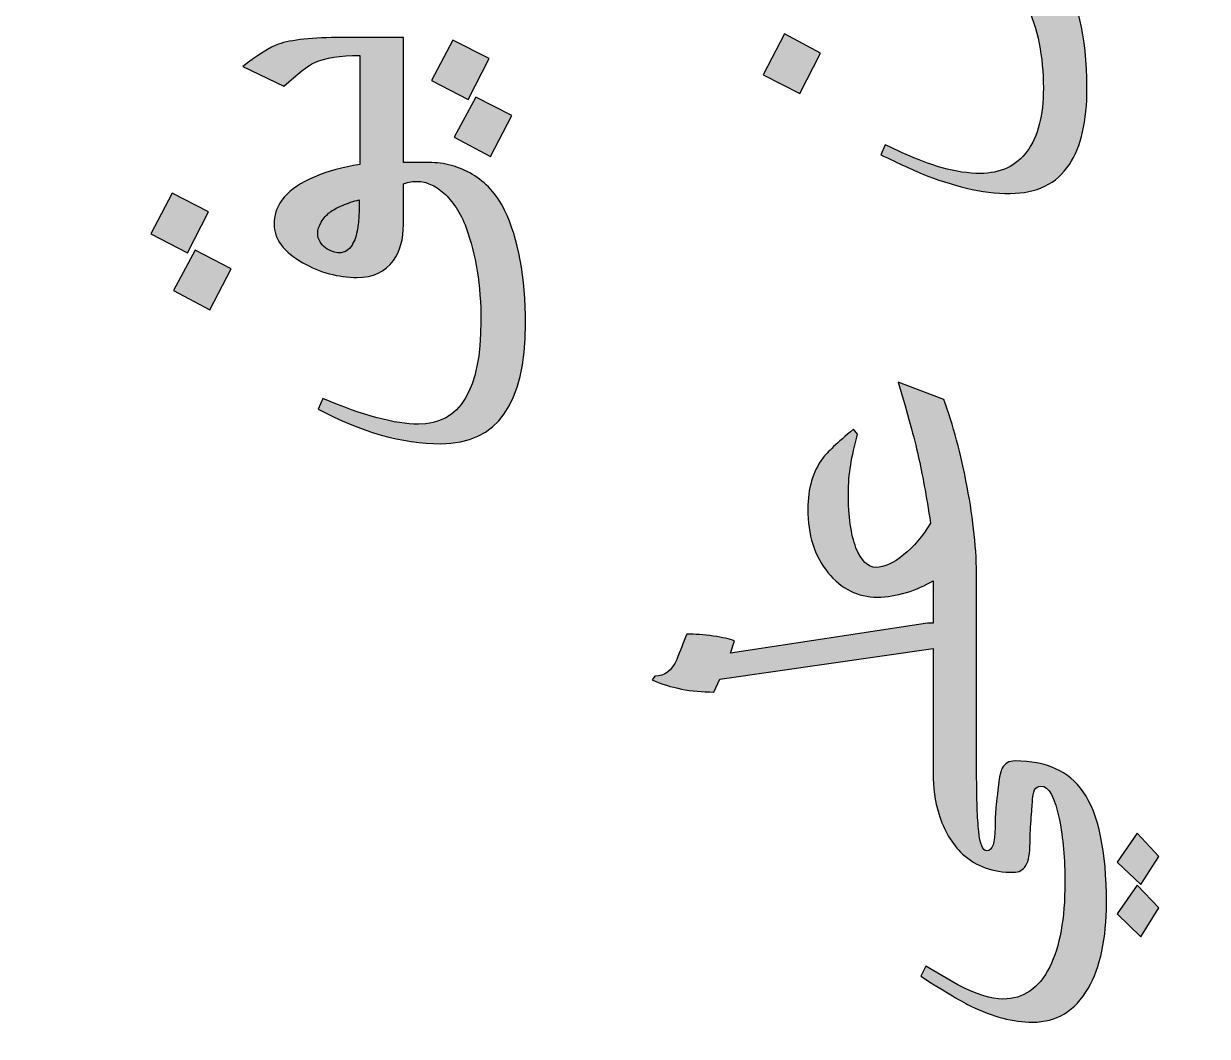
# Model space of a CAD drawing. Header units: millimetres. Extents: x -114 to 68, y -982 to -634.
# Drawn here: x -21.73 to -2.2, y -715.75 to -699.05 of the extents above; entities that cross this region are included whole.
import ezdxf

# ---------------------------------------------------------------- set-up
doc = ezdxf.new("R2010")
doc.units = ezdxf.units.MM
doc.header["$MEASUREMENT"] = 0
doc.layers.add('Layer 1', color=7, linetype='Continuous')

msp = doc.modelspace()

# ---------------------------------------------------------------- hatches: boundary and pattern name
at = {"layer": 'Layer 1', "true_color": 0x2b2a29}
h = msp.add_hatch(color=250, dxfattribs=at)
edge = h.paths.add_edge_path()
edge.add_spline(control_points=[(-6.0067, -686.6336), (-6.0067, -686.6336), (-6.0067, -691.1196), (-6.0067, -691.1196), (-6.0067, -691.1196), (-6.0067, -691.4089), (-6.0067, -691.4089), (-6.0067, -691.4089), (-6.0067, -691.4357), (-6.0067, -691.4357), (-6.0067, -691.6107), (-6.0307, -691.7602), (-6.0787, -691.8858), (-6.1267, -692.0128), (-6.1958, -692.1271), (-6.2833, -692.2315), (-6.1817, -692.3614), (-6.114, -692.4743), (-6.0815, -692.5716), (-6.0321, -692.7127), (-6.0067, -692.9061), (-6.0067, -693.153), (-6.0067, -693.153), (-6.0067, -693.4225), (-6.0067, -693.4225), (-6.0067, -693.5665), (-6.035, -693.7104), (-6.09, -693.8543), (-6.1253, -693.9475), (-6.1845, -694.0646), (-6.2678, -694.2029), (-6.1676, -694.3355), (-6.0999, -694.4569), (-6.0632, -694.5669), (-6.0251, -694.677), (-6.0067, -694.8562), (-6.0067, -695.1046), (-6.0067, -695.1046), (-6.0067, -695.6168), (-6.0067, -695.6168), (-6.0067, -695.6168), (-6.0067, -695.9033), (-6.0067, -695.9033), (-6.0067, -695.9033), (-6.0067, -697.6813), (-6.0067, -697.6813), (-5.3929, -697.6813), (-4.9413, -697.8619), (-4.6535, -698.2232), (-4.3416, -698.6112), (-4.1864, -699.2378), (-4.1864, -700.1028), (-4.1864, -700.6545), (-4.2824, -701.0751), (-4.4757, -701.3672), (-4.6888, -701.6875), (-5.0133, -701.8469), (-5.4522, -701.8469), (-5.6892, -701.8469), (-5.9291, -701.8173), (-6.1718, -701.7594), (-6.4146, -701.7016), (-6.6587, -701.6226), (-6.9042, -701.5238), (-7.0524, -701.4617), (-7.281, -701.3573), (-7.59, -701.2077), (-7.59, -701.2077), (-7.5152, -701.0426), (-7.5152, -701.0426), (-7.1187, -701.2345), (-6.8068, -701.3615), (-6.5782, -701.4236), (-6.3496, -701.4857), (-6.1408, -701.5167), (-5.9503, -701.5167), (-5.6088, -701.5167), (-5.3506, -701.3954), (-5.1728, -701.1513), (-4.995, -700.9071), (-4.9061, -700.56), (-4.9061, -700.1084), (-4.9061, -699.5877), (-4.9978, -699.1277), (-5.1826, -698.7255), (-5.4098, -698.2274), (-5.7287, -697.9777), (-6.138, -697.9777), (-6.4174, -697.9777), (-6.6784, -698.0186), (-6.9197, -698.1018), (-7.1342, -698.1738), (-7.3205, -698.2768), (-7.4799, -698.4095), (-7.4799, -698.4095), (-8.3266, -698.0666), (-8.3266, -698.0666), (-8.1037, -697.9198), (-7.8765, -697.8196), (-7.645, -697.7646), (-7.4153, -697.7096), (-7.1082, -697.6814), (-6.7264, -697.6813), (-6.7264, -697.6813), (-6.7264, -695.9132), (-6.7264, -695.9132), (-7.051, -695.9132), (-7.2979, -695.9527), (-7.4687, -696.0303), (-7.5872, -696.0825), (-7.7565, -696.2123), (-7.9795, -696.4212), (-7.9795, -696.4212), (-8.6568, -696.0952), (-8.6568, -696.0952), (-8.4056, -695.899), (-8.2109, -695.7763), (-8.0698, -695.7269), (-7.8581, -695.6535), (-7.5068, -695.6168), (-7.0157, -695.6168), (-7.0157, -695.6168), (-6.7264, -695.6168), (-6.7264, -695.6168), (-6.7264, -695.6168), (-6.7264, -695.1032), (-6.7264, -695.1032), (-6.7264, -694.8802), (-6.7462, -694.7193), (-6.7843, -694.622), (-6.8478, -694.4625), (-6.9748, -694.3821), (-7.1639, -694.3821), (-7.2443, -694.3821), (-7.3247, -694.3863), (-7.4037, -694.3948), (-7.4842, -694.4018), (-7.5731, -694.4174), (-7.6719, -694.4385), (-7.6719, -694.4385), (-7.9202, -694.2734), (-7.9202, -694.2734), (-7.6662, -694.1958), (-7.4828, -694.1323), (-7.3671, -694.0815), (-7.1653, -693.9926), (-7.0143, -693.8952), (-6.9127, -693.7908), (-6.7885, -693.6624), (-6.7264, -693.51), (-6.7264, -693.3322), (-6.7264, -693.3322), (-6.7264, -693.0528), (-6.7264, -693.0528), (-6.7264, -692.844), (-6.7575, -692.6902), (-6.821, -692.59), (-6.8929, -692.4799), (-7.0072, -692.4235), (-7.1639, -692.4235), (-7.2499, -692.4235), (-7.3318, -692.4291), (-7.4122, -692.439), (-7.4926, -692.4503), (-7.5787, -692.4644), (-7.6719, -692.4827), (-7.6719, -692.4827), (-7.9202, -692.3176), (-7.9202, -692.3176), (-7.9202, -692.3176), (-7.5307, -692.2315), (-7.5307, -692.2315), (-7.2245, -692.1568), (-7.0115, -692.0664), (-6.8929, -691.9592), (-6.7871, -691.8647), (-6.7349, -691.7391), (-6.7349, -691.5782), (-6.7349, -691.5048), (-6.7575, -691.4441), (-6.804, -691.399), (-6.8492, -691.3538), (-6.9084, -691.3312), (-6.9804, -691.3312), (-7.1356, -691.3312), (-7.2993, -691.3877), (-7.4715, -691.5006), (-7.4997, -691.5203), (-7.59, -691.5881), (-7.7424, -691.7038), (-7.7424, -691.7038), (-8.1911, -691.4371), (-8.1911, -691.4371), (-8.0204, -691.3256), (-7.8722, -691.2494), (-7.7481, -691.2085), (-7.5604, -691.1492), (-7.3106, -691.1196), (-7.0002, -691.1196), (-7.0002, -691.1196), (-6.7264, -691.1196), (-6.7264, -691.1196), (-6.7264, -691.1196), (-6.7264, -688.0391), (-6.7264, -688.0391), (-6.9451, -688.3199), (-7.1145, -688.557), (-7.2358, -688.7503), (-7.3882, -688.9902), (-7.4983, -689.2089), (-7.5674, -689.4079), (-7.645, -689.6309), (-7.6831, -689.8566), (-7.6831, -690.0852), (-7.6831, -690.2264), (-7.6733, -690.3675), (-7.6535, -690.5114), (-7.8567, -690.431), (-8.0204, -690.3265), (-8.1432, -690.1967), (-8.3224, -690.0105), (-8.4113, -689.7734), (-8.4113, -689.4855), (-8.4113, -689.2047), (-8.273, -688.8731), (-7.9978, -688.4893), (-7.8609, -688.3002), (-7.5985, -687.9897), (-7.2132, -687.5593), (-6.9141, -687.2263), (-6.7518, -687.0005), (-6.7264, -686.882), (-6.7264, -686.882), (-6.7264, -686.6336), (-6.7264, -686.6336), (-6.7264, -686.6336), (-6.0067, -686.6336), (-6.0067, -686.6336)], knot_values=[0, 0, 0, 0, 0.0126582, 0.0126582, 0.0126582, 0.0253165, 0.0253165, 0.0253165, 0.0379747, 0.0379747, 0.0379747, 0.0506329, 0.0506329, 0.0506329, 0.0632911, 0.0632911, 0.0632911, 0.0759494, 0.0759494, 0.0759494, 0.0886076, 0.0886076, 0.0886076, 0.1012658, 0.1012658, 0.1012658, 0.1139241, 0.1139241, 0.1139241, 0.1265823, 0.1265823, 0.1265823, 0.1392405, 0.1392405, 0.1392405, 0.1518987, 0.1518987, 0.1518987, 0.164557, 0.164557, 0.164557, 0.1772152, 0.1772152, 0.1772152, 0.1898734, 0.1898734, 0.1898734, 0.2025316, 0.2025316, 0.2025316, 0.2151899, 0.2151899, 0.2151899, 0.2278481, 0.2278481, 0.2278481, 0.2405063, 0.2405063, 0.2405063, 0.2531646, 0.2531646, 0.2531646, 0.2658228, 0.2658228, 0.2658228, 0.278481, 0.278481, 0.278481, 0.2911392, 0.2911392, 0.2911392, 0.3037975, 0.3037975, 0.3037975, 0.3164557, 0.3164557, 0.3164557, 0.3291139, 0.3291139, 0.3291139, 0.3417722, 0.3417722, 0.3417722, 0.3544304, 0.3544304, 0.3544304, 0.3670886, 0.3670886, 0.3670886, 0.3797468, 0.3797468, 0.3797468, 0.3924051, 0.3924051, 0.3924051, 0.4050633, 0.4050633, 0.4050633, 0.4177215, 0.4177215, 0.4177215, 0.4303797, 0.4303797, 0.4303797, 0.443038, 0.443038, 0.443038, 0.4556962, 0.4556962, 0.4556962, 0.4683544, 0.4683544, 0.4683544, 0.4810127, 0.4810127, 0.4810127, 0.4936709, 0.4936709, 0.4936709, 0.5063291, 0.5063291, 0.5063291, 0.5189873, 0.5189873, 0.5189873, 0.5316456, 0.5316456, 0.5316456, 0.5443038, 0.5443038, 0.5443038, 0.556962, 0.556962, 0.556962, 0.5696203, 0.5696203, 0.5696203, 0.5822785, 0.5822785, 0.5822785, 0.5949367, 0.5949367, 0.5949367, 0.6075949, 0.6075949, 0.6075949, 0.6202532, 0.6202532, 0.6202532, 0.6329114, 0.6329114, 0.6329114, 0.6455696, 0.6455696, 0.6455696, 0.6582278, 0.6582278, 0.6582278, 0.6708861, 0.6708861, 0.6708861, 0.6835443, 0.6835443, 0.6835443, 0.6962025, 0.6962025, 0.6962025, 0.7088608, 0.7088608, 0.7088608, 0.721519, 0.721519, 0.721519, 0.7341772, 0.7341772, 0.7341772, 0.7468354, 0.7468354, 0.7468354, 0.7594937, 0.7594937, 0.7594937, 0.7721519, 0.7721519, 0.7721519, 0.7848101, 0.7848101, 0.7848101, 0.7974684, 0.7974684, 0.7974684, 0.8101266, 0.8101266, 0.8101266, 0.8227848, 0.8227848, 0.8227848, 0.835443, 0.835443, 0.835443, 0.8481013, 0.8481013, 0.8481013, 0.8607595, 0.8607595, 0.8607595, 0.8734177, 0.8734177, 0.8734177, 0.8860759, 0.8860759, 0.8860759, 0.8987342, 0.8987342, 0.8987342, 0.9113924, 0.9113924, 0.9113924, 0.9240506, 0.9240506, 0.9240506, 0.9367089, 0.9367089, 0.9367089, 0.9493671, 0.9493671, 0.9493671, 0.9620253, 0.9620253, 0.9620253, 0.9746835, 0.9746835, 0.9746835, 0.9873418, 0.9873418, 0.9873418, 1, 1, 1, 1], degree=3, periodic=1)
h = msp.add_hatch(color=250, dxfattribs=at)
edge = h.paths.add_edge_path()
edge.add_spline(control_points=[(-9.1789, -699.2138), (-9.1789, -699.2138), (-8.5806, -699.5327), (-8.5806, -699.5327), (-8.5806, -699.5327), (-8.9263, -700.1959), (-8.9263, -700.1959), (-8.9263, -700.1959), (-9.5289, -699.8925), (-9.5289, -699.8925), (-9.5289, -699.8925), (-9.1789, -699.2138), (-9.1789, -699.2138)], knot_values=[0, 0, 0, 0, 0.25, 0.25, 0.25, 0.5, 0.5, 0.5, 0.75, 0.75, 0.75, 1, 1, 1, 1], degree=3, periodic=1)
h = msp.add_hatch(color=250, dxfattribs=at)
edge = h.paths.add_edge_path()
edge.add_spline(control_points=[(-15.0407, -701.3362), (-14.9179, -701.3362), (-14.7952, -701.3531), (-14.6738, -701.3856), (-14.5524, -701.4194), (-14.4367, -701.4674), (-14.3281, -701.5323), (-14.2194, -701.5972), (-14.1192, -701.6791), (-14.0289, -701.7764), (-13.9386, -701.8752), (-13.861, -701.9895), (-13.7975, -702.1222), (-13.5661, -702.5949), (-13.4504, -703.22), (-13.4504, -704.0018), (-13.4504, -705.3184), (-13.9174, -705.9759), (-14.8502, -705.9759), (-15.488, -705.9759), (-16.1611, -705.7854), (-16.8709, -705.4044), (-16.8709, -705.4044), (-16.7961, -705.2309), (-16.7961, -705.2309), (-16.1258, -705.5131), (-15.5995, -705.6542), (-15.2185, -705.6542), (-14.5313, -705.6542), (-14.187, -705.0883), (-14.187, -703.9552), (-14.187, -703.6575), (-14.2067, -703.3823), (-14.2476, -703.1269), (-14.2872, -702.8715), (-14.3478, -702.6344), (-14.4311, -702.4143), (-14.4777, -702.2873), (-14.5327, -702.1758), (-14.5962, -702.0813), (-14.6597, -701.9867), (-14.7274, -701.9063), (-14.7994, -701.8414), (-14.8714, -701.7764), (-14.9433, -701.7285), (-15.0167, -701.6974), (-15.0901, -701.665), (-15.1606, -701.6494), (-15.2298, -701.6494), (-15.2707, -701.6494), (-15.3088, -701.6509), (-15.3427, -701.6551), (-15.3779, -701.6593), (-15.4189, -701.6706), (-15.4654, -701.6861), (-15.4654, -701.6861), (-15.4654, -702.3578), (-15.4654, -702.3578), (-15.4654, -702.602), (-15.5205, -702.8009), (-15.6305, -702.9533), (-15.766, -703.1396), (-15.965, -703.2327), (-16.2289, -703.2327), (-16.5421, -703.2327), (-16.8413, -703.1523), (-17.1249, -702.9914), (-17.441, -702.8136), (-17.599, -702.5991), (-17.599, -702.3494), (-17.599, -702.0206), (-17.3789, -701.7637), (-16.9372, -701.5775), (-16.7112, -701.4788), (-16.4603, -701.4104), (-16.1851, -701.3722), (-16.1851, -701.3722), (-16.1851, -699.5709), (-16.1851, -699.5709), (-16.5097, -699.5709), (-16.7566, -699.6104), (-16.9274, -699.688), (-17.0459, -699.7402), (-17.2152, -699.87), (-17.4382, -700.0789), (-17.4382, -700.0789), (-18.1155, -699.7529), (-18.1155, -699.7529), (-17.8643, -699.5567), (-17.6696, -699.434), (-17.5285, -699.3846), (-17.3168, -699.3112), (-16.9655, -699.2745), (-16.4744, -699.2745), (-16.4744, -699.2745), (-15.4654, -699.2745), (-15.4654, -699.2745), (-15.4654, -699.2745), (-15.4654, -701.3362), (-15.4654, -701.3362), (-15.4654, -701.3362), (-15.0407, -701.3362), (-15.0407, -701.3362)], knot_values=[0, 0, 0, 0, 0.0294118, 0.0294118, 0.0294118, 0.0588235, 0.0588235, 0.0588235, 0.0882353, 0.0882353, 0.0882353, 0.1176471, 0.1176471, 0.1176471, 0.1470588, 0.1470588, 0.1470588, 0.1764706, 0.1764706, 0.1764706, 0.2058824, 0.2058824, 0.2058824, 0.2352941, 0.2352941, 0.2352941, 0.2647059, 0.2647059, 0.2647059, 0.2941176, 0.2941176, 0.2941176, 0.3235294, 0.3235294, 0.3235294, 0.3529412, 0.3529412, 0.3529412, 0.3823529, 0.3823529, 0.3823529, 0.4117647, 0.4117647, 0.4117647, 0.4411765, 0.4411765, 0.4411765, 0.4705882, 0.4705882, 0.4705882, 0.5, 0.5, 0.5, 0.5294118, 0.5294118, 0.5294118, 0.5588235, 0.5588235, 0.5588235, 0.5882353, 0.5882353, 0.5882353, 0.6176471, 0.6176471, 0.6176471, 0.6470588, 0.6470588, 0.6470588, 0.6764706, 0.6764706, 0.6764706, 0.7058824, 0.7058824, 0.7058824, 0.7352941, 0.7352941, 0.7352941, 0.7647059, 0.7647059, 0.7647059, 0.7941176, 0.7941176, 0.7941176, 0.8235294, 0.8235294, 0.8235294, 0.8529412, 0.8529412, 0.8529412, 0.8823529, 0.8823529, 0.8823529, 0.9117647, 0.9117647, 0.9117647, 0.9411765, 0.9411765, 0.9411765, 0.9705882, 0.9705882, 0.9705882, 1, 1, 1, 1], degree=3, periodic=1)
h = msp.add_hatch(color=250, dxfattribs=at)
edge = h.paths.add_edge_path()
edge.add_spline(control_points=[(-14.6526, -699.3169), (-14.6526, -699.3169), (-14.0515, -699.6217), (-14.0515, -699.6217), (-14.0515, -699.6217), (-14.3986, -700.299), (-14.3986, -700.299), (-14.3986, -700.299), (-14.9998, -699.9857), (-14.9998, -699.9857), (-14.9998, -699.9857), (-14.6526, -699.3169), (-14.6526, -699.3169)], knot_values=[0, 0, 0, 0, 0.25, 0.25, 0.25, 0.5, 0.5, 0.5, 0.75, 0.75, 0.75, 1, 1, 1, 1], degree=3, periodic=1)
h = msp.add_hatch(color=250, dxfattribs=at)
edge = h.paths.add_edge_path()
edge.add_spline(control_points=[(-14.2716, -700.2567), (-14.2716, -700.2567), (-13.679, -700.5629), (-13.679, -700.5629), (-13.679, -700.5629), (-14.0303, -701.2388), (-14.0303, -701.2388), (-14.0303, -701.2388), (-14.6272, -700.9199), (-14.6272, -700.9199), (-14.6272, -700.9199), (-14.2716, -700.2567), (-14.2716, -700.2567)], knot_values=[0, 0, 0, 0, 0.25, 0.25, 0.25, 0.5, 0.5, 0.5, 0.75, 0.75, 0.75, 1, 1, 1, 1], degree=3, periodic=1)
h = msp.add_hatch(color=250, dxfattribs=at)
edge = h.paths.add_edge_path()
edge.add_spline(control_points=[(-19.2839, -701.8442), (-19.2839, -701.8442), (-18.6828, -702.149), (-18.6828, -702.149), (-18.6828, -702.149), (-19.0299, -702.8263), (-19.0299, -702.8263), (-19.0299, -702.8263), (-19.6311, -702.5131), (-19.6311, -702.5131), (-19.6311, -702.5131), (-19.2839, -701.8442), (-19.2839, -701.8442)], knot_values=[0, 0, 0, 0, 0.25, 0.25, 0.25, 0.5, 0.5, 0.5, 0.75, 0.75, 0.75, 1, 1, 1, 1], degree=3, periodic=1)
h = msp.add_hatch(color=250, dxfattribs=at)
edge = h.paths.add_edge_path()
edge.add_spline(control_points=[(-16.1936, -701.9514), (-16.2909, -701.9754), (-16.3841, -702.0079), (-16.4716, -702.0446), (-16.5605, -702.0813), (-16.6296, -702.1194), (-16.6804, -702.1589), (-16.7354, -702.1998), (-16.782, -702.2534), (-16.8215, -702.3197), (-16.8596, -702.3861), (-16.8794, -702.4481), (-16.8794, -702.5032), (-16.8794, -702.5582), (-16.8667, -702.6062), (-16.8413, -702.6457), (-16.8173, -702.6866), (-16.7862, -702.7191), (-16.751, -702.7459), (-16.7143, -702.7713), (-16.6762, -702.791), (-16.6338, -702.8052), (-16.5929, -702.8193), (-16.5548, -702.8263), (-16.5224, -702.8263), (-16.4363, -702.8263), (-16.3671, -702.784), (-16.3135, -702.6979), (-16.2698, -702.6259), (-16.2387, -702.537), (-16.2232, -702.4326), (-16.2176, -702.4044), (-16.2119, -702.3691), (-16.2077, -702.3268), (-16.2035, -702.283), (-16.2006, -702.2393), (-16.1992, -702.1941), (-16.1978, -702.1476), (-16.1964, -702.1038), (-16.195, -702.0615), (-16.1936, -702.0177), (-16.1936, -701.9811), (-16.1936, -701.9514)], knot_values=[0, 0, 0, 0, 0.0714286, 0.0714286, 0.0714286, 0.1428571, 0.1428571, 0.1428571, 0.2142857, 0.2142857, 0.2142857, 0.2857143, 0.2857143, 0.2857143, 0.3571429, 0.3571429, 0.3571429, 0.4285714, 0.4285714, 0.4285714, 0.5, 0.5, 0.5, 0.5714286, 0.5714286, 0.5714286, 0.6428571, 0.6428571, 0.6428571, 0.7142857, 0.7142857, 0.7142857, 0.7857143, 0.7857143, 0.7857143, 0.8571429, 0.8571429, 0.8571429, 0.9285714, 0.9285714, 0.9285714, 1, 1, 1, 1], degree=3, periodic=1)
h = msp.add_hatch(color=250, dxfattribs=at)
edge = h.paths.add_edge_path()
edge.add_spline(control_points=[(-18.9029, -702.784), (-18.9029, -702.784), (-18.3102, -703.0902), (-18.3102, -703.0902), (-18.3102, -703.0902), (-18.6616, -703.7661), (-18.6616, -703.7661), (-18.6616, -703.7661), (-19.2585, -703.4472), (-19.2585, -703.4472), (-19.2585, -703.4472), (-18.9029, -702.784), (-18.9029, -702.784)], knot_values=[0, 0, 0, 0, 0.25, 0.25, 0.25, 0.5, 0.5, 0.5, 0.75, 0.75, 0.75, 1, 1, 1, 1], degree=3, periodic=1)
h = msp.add_hatch(color=250, dxfattribs=at)
edge = h.paths.add_edge_path()
edge.add_spline(control_points=[(-6.0067, -710.6946), (-6.0067, -710.6946), (-6.0067, -710.9797), (-6.0067, -710.9797), (-6.0067, -710.9797), (-6.0067, -711.4171), (-6.0067, -711.4171), (-6.0067, -711.8404), (-5.9954, -712.1593), (-5.9729, -712.3724), (-5.9517, -712.5855), (-5.9065, -712.6927), (-5.8402, -712.6927), (-5.7485, -712.6927), (-5.7019, -712.5643), (-5.7019, -712.3075), (-5.7019, -712.1946), (-5.6991, -712.1057), (-5.6935, -712.0394), (-5.6878, -711.9731), (-5.6737, -711.8277), (-5.6483, -711.6048), (-5.6314, -711.4721), (-5.6116, -711.3804), (-5.5862, -711.331), (-5.5453, -711.2506), (-5.4733, -711.211), (-5.3717, -711.211), (-4.8567, -711.211), (-4.4827, -711.3804), (-4.2485, -711.7191), (-3.9931, -712.0888), (-3.8647, -712.6984), (-3.8647, -713.5493), (-3.8647, -714.1419), (-3.9649, -714.6133), (-4.1666, -714.9632), (-4.3811, -715.3343), (-4.6873, -715.5206), (-5.0839, -715.5206), (-5.4028, -715.5206), (-5.7414, -715.4331), (-6.0999, -715.2581), (-6.2283, -715.196), (-6.5063, -715.0309), (-6.9296, -714.7628), (-6.9296, -714.7628), (-6.8478, -714.5977), (-6.8478, -714.5977), (-6.67, -714.7022), (-6.4922, -714.8038), (-6.3158, -714.9054), (-6.0138, -715.062), (-5.7668, -715.1396), (-5.5735, -715.1396), (-5.2349, -715.1396), (-4.978, -714.9632), (-4.8016, -714.6104), (-4.6337, -714.2732), (-4.5505, -713.8117), (-4.5505, -713.2233), (-4.5505, -712.8282), (-4.5801, -712.4811), (-4.6408, -712.1805), (-4.7156, -711.8108), (-4.8158, -711.6259), (-4.9456, -711.6259), (-4.9921, -711.6259), (-5.0274, -711.6471), (-5.05, -711.688), (-5.074, -711.7303), (-5.0853, -711.7995), (-5.0853, -711.8969), (-5.0937, -711.9716), (-5.1022, -712.0888), (-5.1121, -712.2482), (-5.122, -712.4077), (-5.1262, -712.5121), (-5.1262, -712.5615), (-5.1262, -712.7365), (-5.1488, -712.8606), (-5.1939, -712.9354), (-5.2405, -713.0102), (-5.3082, -713.0483), (-5.3985, -713.0483), (-5.7414, -713.0483), (-6.0208, -712.9481), (-6.2382, -712.7463), (-6.4146, -712.5812), (-6.5458, -712.3583), (-6.6319, -712.0803), (-6.6954, -711.8715), (-6.7264, -711.6499), (-6.7264, -711.4185), (-6.7264, -711.4185), (-6.7264, -710.9797), (-6.7264, -710.9797), (-6.7264, -710.9797), (-6.7264, -710.6946), (-6.7264, -710.6946), (-6.7264, -710.6946), (-6.7264, -709.3541), (-6.7264, -709.3541), (-6.7264, -709.3541), (-10.2429, -709.8621), (-10.2429, -709.8621), (-10.2429, -709.8621), (-10.3445, -710.0737), (-10.3445, -710.0737), (-10.5336, -710.0737), (-10.7114, -710.0568), (-10.8779, -710.0243), (-11.043, -709.9905), (-11.2053, -709.9411), (-11.3605, -709.8748), (-11.3605, -709.8748), (-11.3154, -709.8113), (-11.3154, -709.8113), (-11.1559, -709.8113), (-11.036, -709.721), (-10.9555, -709.5389), (-10.9005, -709.4006), (-10.8455, -709.2595), (-10.7904, -709.117), (-10.6535, -709.117), (-10.5082, -709.1283), (-10.353, -709.1509), (-10.1963, -709.172), (-10.0806, -709.1988), (-10.0044, -709.2299), (-10.0044, -709.2299), (-10.0708, -709.4303), (-10.0708, -709.4303), (-10.0708, -709.4303), (-6.8181, -708.9392), (-6.8181, -708.9392), (-6.8181, -708.9392), (-6.7264, -708.9392), (-6.7264, -708.9392), (-6.7264, -708.9392), (-6.7264, -708.2365), (-6.7264, -708.2365), (-6.8562, -708.3169), (-7.003, -708.3818), (-7.1667, -708.4326), (-7.3304, -708.482), (-7.4898, -708.5074), (-7.6436, -708.5074), (-7.9682, -708.5074), (-8.2419, -708.3719), (-8.4621, -708.101), (-8.6822, -707.8287), (-8.7923, -707.4801), (-8.7923, -707.0525), (-8.7923, -706.7139), (-8.7104, -706.4345), (-8.5453, -706.2143), (-8.4762, -706.1198), (-8.3083, -705.9617), (-8.0387, -705.7388), (-8.0387, -705.7388), (-7.971, -705.8178), (-7.971, -705.8178), (-8.0218, -706.0069), (-8.0599, -706.1776), (-8.0853, -706.3286), (-8.1107, -706.4796), (-8.1234, -706.6363), (-8.1234, -706.7985), (-8.1234, -707.1781), (-8.0811, -707.4759), (-7.9978, -707.6918), (-7.9132, -707.9077), (-7.8031, -708.0163), (-7.6648, -708.0163), (-7.5307, -708.0163), (-7.3798, -707.9486), (-7.2132, -707.8117), (-7.0467, -707.6763), (-6.8986, -707.5013), (-6.7687, -707.2854), (-6.8379, -706.8338), (-6.9056, -706.4641), (-6.9705, -706.1748), (-7.0369, -705.8855), (-7.1469, -705.4806), (-7.3021, -704.9599), (-7.3021, -704.9599), (-6.5486, -705.2449), (-6.5486, -705.2449), (-6.3962, -705.6612), (-6.2678, -706.1424), (-6.1634, -706.6885), (-6.0589, -707.236), (-6.0067, -707.7383), (-6.0067, -708.1984), (-6.0067, -708.1984), (-6.0067, -708.9392), (-6.0067, -708.9392), (-6.0067, -708.9392), (-6.0067, -709.2271), (-6.0067, -709.2271), (-6.0067, -709.2271), (-6.0067, -710.6946), (-6.0067, -710.6946)], knot_values=[0, 0, 0, 0, 0.0147059, 0.0147059, 0.0147059, 0.0294118, 0.0294118, 0.0294118, 0.0441176, 0.0441176, 0.0441176, 0.0588235, 0.0588235, 0.0588235, 0.0735294, 0.0735294, 0.0735294, 0.0882353, 0.0882353, 0.0882353, 0.1029412, 0.1029412, 0.1029412, 0.1176471, 0.1176471, 0.1176471, 0.1323529, 0.1323529, 0.1323529, 0.1470588, 0.1470588, 0.1470588, 0.1617647, 0.1617647, 0.1617647, 0.1764706, 0.1764706, 0.1764706, 0.1911765, 0.1911765, 0.1911765, 0.2058824, 0.2058824, 0.2058824, 0.2205882, 0.2205882, 0.2205882, 0.2352941, 0.2352941, 0.2352941, 0.25, 0.25, 0.25, 0.2647059, 0.2647059, 0.2647059, 0.2794118, 0.2794118, 0.2794118, 0.2941176, 0.2941176, 0.2941176, 0.3088235, 0.3088235, 0.3088235, 0.3235294, 0.3235294, 0.3235294, 0.3382353, 0.3382353, 0.3382353, 0.3529412, 0.3529412, 0.3529412, 0.3676471, 0.3676471, 0.3676471, 0.3823529, 0.3823529, 0.3823529, 0.3970588, 0.3970588, 0.3970588, 0.4117647, 0.4117647, 0.4117647, 0.4264706, 0.4264706, 0.4264706, 0.4411765, 0.4411765, 0.4411765, 0.4558824, 0.4558824, 0.4558824, 0.4705882, 0.4705882, 0.4705882, 0.4852941, 0.4852941, 0.4852941, 0.5, 0.5, 0.5, 0.5147059, 0.5147059, 0.5147059, 0.5294118, 0.5294118, 0.5294118, 0.5441176, 0.5441176, 0.5441176, 0.5588235, 0.5588235, 0.5588235, 0.5735294, 0.5735294, 0.5735294, 0.5882353, 0.5882353, 0.5882353, 0.6029412, 0.6029412, 0.6029412, 0.6176471, 0.6176471, 0.6176471, 0.6323529, 0.6323529, 0.6323529, 0.6470588, 0.6470588, 0.6470588, 0.6617647, 0.6617647, 0.6617647, 0.6764706, 0.6764706, 0.6764706, 0.6911765, 0.6911765, 0.6911765, 0.7058824, 0.7058824, 0.7058824, 0.7205882, 0.7205882, 0.7205882, 0.7352941, 0.7352941, 0.7352941, 0.75, 0.75, 0.75, 0.7647059, 0.7647059, 0.7647059, 0.7794118, 0.7794118, 0.7794118, 0.7941176, 0.7941176, 0.7941176, 0.8088235, 0.8088235, 0.8088235, 0.8235294, 0.8235294, 0.8235294, 0.8382353, 0.8382353, 0.8382353, 0.8529412, 0.8529412, 0.8529412, 0.8676471, 0.8676471, 0.8676471, 0.8823529, 0.8823529, 0.8823529, 0.8970588, 0.8970588, 0.8970588, 0.9117647, 0.9117647, 0.9117647, 0.9264706, 0.9264706, 0.9264706, 0.9411765, 0.9411765, 0.9411765, 0.9558824, 0.9558824, 0.9558824, 0.9705882, 0.9705882, 0.9705882, 0.9852941, 0.9852941, 0.9852941, 1, 1, 1, 1], degree=3, periodic=1)
h = msp.add_hatch(color=250, dxfattribs=at)
edge = h.paths.add_edge_path()
edge.add_spline(control_points=[(-3.3581, -712.4049), (-3.3581, -712.4049), (-3.0011, -712.7887), (-3.0011, -712.7887), (-3.0011, -712.7887), (-3.296, -713.2515), (-3.296, -713.2515), (-3.296, -713.2515), (-3.6869, -712.8804), (-3.6869, -712.8804), (-3.6869, -712.8804), (-3.3581, -712.4049), (-3.3581, -712.4049)], knot_values=[0, 0, 0, 0, 0.25, 0.25, 0.25, 0.5, 0.5, 0.5, 0.75, 0.75, 0.75, 1, 1, 1, 1], degree=3, periodic=1)
h = msp.add_hatch(color=250, dxfattribs=at)
edge = h.paths.add_edge_path()
edge.add_spline(control_points=[(-3.3581, -713.26), (-3.3581, -713.26), (-3.0011, -713.6353), (-3.0011, -713.6353), (-3.0011, -713.6353), (-3.296, -714.1151), (-3.296, -714.1151), (-3.296, -714.1151), (-3.6869, -713.7313), (-3.6869, -713.7313), (-3.6869, -713.7313), (-3.3581, -713.26), (-3.3581, -713.26)], knot_values=[0, 0, 0, 0, 0.25, 0.25, 0.25, 0.5, 0.5, 0.5, 0.75, 0.75, 0.75, 1, 1, 1, 1], degree=3, periodic=1)

# ---------------------------------------------------------------- linework, layer by layer
at = {"layer": 'Layer 1', "color": 230, "lineweight": 20}
msp.add_open_spline([(-109.4153, -724.459), (-109.4153, -724.459), (60.5847, -724.459), (60.5847, -724.459), (63.3347, -724.459), (65.5847, -722.2089), (65.5847, -719.4589), (65.5847, -719.4589), (65.5847, -639.4591), (65.5847, -639.4591), (65.5847, -636.7091), (63.3347, -634.459), (60.5847, -634.459), (60.5847, -634.459), (-109.4153, -634.459), (-109.4153, -634.459), (-112.1653, -634.459), (-114.4153, -636.7091), (-114.4153, -639.4591), (-114.4153, -639.4591), (-114.4153, -719.4589), (-114.4153, -719.4589), (-114.4153, -722.2089), (-112.1653, -724.459), (-109.4153, -724.459)], degree=3, knots=[0, 0, 0, 0, 0.125, 0.125, 0.125, 0.25, 0.25, 0.25, 0.375, 0.375, 0.375, 0.5, 0.5, 0.5, 0.625, 0.625, 0.625, 0.75, 0.75, 0.75, 0.875, 0.875, 0.875, 1, 1, 1, 1], dxfattribs=at)
msp.add_open_spline([(-109.4153, -724.459), (-109.4153, -724.459), (60.5847, -724.459), (60.5847, -724.459), (63.3347, -724.459), (65.5847, -722.2089), (65.5847, -719.4589), (65.5847, -719.4589), (65.5847, -639.4591), (65.5847, -639.4591), (65.5847, -636.7091), (63.3347, -634.459), (60.5847, -634.459), (60.5847, -634.459), (-109.4153, -634.459), (-109.4153, -634.459), (-112.1653, -634.459), (-114.4153, -636.7091), (-114.4153, -639.4591), (-114.4153, -639.4591), (-114.4153, -719.4589), (-114.4153, -719.4589), (-114.4153, -722.2089), (-112.1653, -724.459), (-109.4153, -724.459)], degree=3, knots=[0, 0, 0, 0, 0.125, 0.125, 0.125, 0.25, 0.25, 0.25, 0.375, 0.375, 0.375, 0.5, 0.5, 0.5, 0.625, 0.625, 0.625, 0.75, 0.75, 0.75, 0.875, 0.875, 0.875, 1, 1, 1, 1], dxfattribs=at)
msp.add_open_spline([(-109.4153, -724.459), (-109.4153, -724.459), (60.5847, -724.459), (60.5847, -724.459), (63.3347, -724.459), (65.5847, -722.2089), (65.5847, -719.4589), (65.5847, -719.4589), (65.5847, -639.4591), (65.5847, -639.4591), (65.5847, -636.7091), (63.3347, -634.459), (60.5847, -634.459), (60.5847, -634.459), (-109.4153, -634.459), (-109.4153, -634.459), (-112.1653, -634.459), (-114.4153, -636.7091), (-114.4153, -639.4591), (-114.4153, -639.4591), (-114.4153, -719.4589), (-114.4153, -719.4589), (-114.4153, -722.2089), (-112.1653, -724.459), (-109.4153, -724.459)], degree=3, knots=[0, 0, 0, 0, 0.125, 0.125, 0.125, 0.25, 0.25, 0.25, 0.375, 0.375, 0.375, 0.5, 0.5, 0.5, 0.625, 0.625, 0.625, 0.75, 0.75, 0.75, 0.875, 0.875, 0.875, 1, 1, 1, 1], dxfattribs=at)
msp.add_open_spline([(-109.4153, -724.459), (-109.4153, -724.459), (60.5847, -724.459), (60.5847, -724.459), (63.3347, -724.459), (65.5847, -722.2089), (65.5847, -719.4589), (65.5847, -719.4589), (65.5847, -639.4591), (65.5847, -639.4591), (65.5847, -636.7091), (63.3347, -634.459), (60.5847, -634.459), (60.5847, -634.459), (-109.4153, -634.459), (-109.4153, -634.459), (-112.1653, -634.459), (-114.4153, -636.7091), (-114.4153, -639.4591), (-114.4153, -639.4591), (-114.4153, -719.4589), (-114.4153, -719.4589), (-114.4153, -722.2089), (-112.1653, -724.459), (-109.4153, -724.459)], degree=3, knots=[0, 0, 0, 0, 0.125, 0.125, 0.125, 0.25, 0.25, 0.25, 0.375, 0.375, 0.375, 0.5, 0.5, 0.5, 0.625, 0.625, 0.625, 0.75, 0.75, 0.75, 0.875, 0.875, 0.875, 1, 1, 1, 1], dxfattribs=at)
at = {"layer": 'Layer 1', "color": 250}
for points, knots in [([(-6.0067, -686.6336), (-6.0067, -686.6336), (-6.0067, -691.1196), (-6.0067, -691.1196), (-6.0067, -691.1196), (-6.0067, -691.4089), (-6.0067, -691.4089), (-6.0067, -691.4089), (-6.0067, -691.4357), (-6.0067, -691.4357), (-6.0067, -691.6107), (-6.0307, -691.7602), (-6.0787, -691.8858), (-6.1267, -692.0128), (-6.1958, -692.1271), (-6.2833, -692.2315), (-6.1817, -692.3614), (-6.114, -692.4743), (-6.0815, -692.5716), (-6.0321, -692.7127), (-6.0067, -692.9061), (-6.0067, -693.153), (-6.0067, -693.153), (-6.0067, -693.4225), (-6.0067, -693.4225), (-6.0067, -693.5665), (-6.035, -693.7104), (-6.09, -693.8543), (-6.1253, -693.9475), (-6.1845, -694.0646), (-6.2678, -694.2029), (-6.1676, -694.3355), (-6.0999, -694.4569), (-6.0632, -694.5669), (-6.0251, -694.677), (-6.0067, -694.8562), (-6.0067, -695.1046), (-6.0067, -695.1046), (-6.0067, -695.6168), (-6.0067, -695.6168), (-6.0067, -695.6168), (-6.0067, -695.9033), (-6.0067, -695.9033), (-6.0067, -695.9033), (-6.0067, -697.6813), (-6.0067, -697.6813), (-5.3929, -697.6813), (-4.9413, -697.8619), (-4.6535, -698.2232), (-4.3416, -698.6112), (-4.1864, -699.2378), (-4.1864, -700.1028), (-4.1864, -700.6545), (-4.2824, -701.0751), (-4.4757, -701.3672), (-4.6888, -701.6875), (-5.0133, -701.8469), (-5.4522, -701.8469), (-5.6892, -701.8469), (-5.9291, -701.8173), (-6.1718, -701.7594), (-6.4146, -701.7016), (-6.6587, -701.6226), (-6.9042, -701.5238), (-7.0524, -701.4617), (-7.281, -701.3573), (-7.59, -701.2077), (-7.59, -701.2077), (-7.5152, -701.0426), (-7.5152, -701.0426), (-7.1187, -701.2345), (-6.8068, -701.3615), (-6.5782, -701.4236), (-6.3496, -701.4857), (-6.1408, -701.5167), (-5.9503, -701.5167), (-5.6088, -701.5167), (-5.3506, -701.3954), (-5.1728, -701.1513), (-4.995, -700.9071), (-4.9061, -700.56), (-4.9061, -700.1084), (-4.9061, -699.5877), (-4.9978, -699.1277), (-5.1826, -698.7255), (-5.4098, -698.2274), (-5.7287, -697.9777), (-6.138, -697.9777), (-6.4174, -697.9777), (-6.6784, -698.0186), (-6.9197, -698.1018), (-7.1342, -698.1738), (-7.3205, -698.2768), (-7.4799, -698.4095), (-7.4799, -698.4095), (-8.3266, -698.0666), (-8.3266, -698.0666), (-8.1037, -697.9198), (-7.8765, -697.8196), (-7.645, -697.7646), (-7.4153, -697.7096), (-7.1082, -697.6814), (-6.7264, -697.6813), (-6.7264, -697.6813), (-6.7264, -695.9132), (-6.7264, -695.9132), (-7.051, -695.9132), (-7.2979, -695.9527), (-7.4687, -696.0303), (-7.5872, -696.0825), (-7.7565, -696.2123), (-7.9795, -696.4212), (-7.9795, -696.4212), (-8.6568, -696.0952), (-8.6568, -696.0952), (-8.4056, -695.899), (-8.2109, -695.7763), (-8.0698, -695.7269), (-7.8581, -695.6535), (-7.5068, -695.6168), (-7.0157, -695.6168), (-7.0157, -695.6168), (-6.7264, -695.6168), (-6.7264, -695.6168), (-6.7264, -695.6168), (-6.7264, -695.1032), (-6.7264, -695.1032), (-6.7264, -694.8802), (-6.7462, -694.7193), (-6.7843, -694.622), (-6.8478, -694.4625), (-6.9748, -694.3821), (-7.1639, -694.3821), (-7.2443, -694.3821), (-7.3247, -694.3863), (-7.4037, -694.3948), (-7.4842, -694.4018), (-7.5731, -694.4174), (-7.6719, -694.4385), (-7.6719, -694.4385), (-7.9202, -694.2734), (-7.9202, -694.2734), (-7.6662, -694.1958), (-7.4828, -694.1323), (-7.3671, -694.0815), (-7.1653, -693.9926), (-7.0143, -693.8952), (-6.9127, -693.7908), (-6.7885, -693.6624), (-6.7264, -693.51), (-6.7264, -693.3322), (-6.7264, -693.3322), (-6.7264, -693.0528), (-6.7264, -693.0528), (-6.7264, -692.844), (-6.7575, -692.6902), (-6.821, -692.59), (-6.8929, -692.4799), (-7.0072, -692.4235), (-7.1639, -692.4235), (-7.2499, -692.4235), (-7.3318, -692.4291), (-7.4122, -692.439), (-7.4926, -692.4503), (-7.5787, -692.4644), (-7.6719, -692.4827), (-7.6719, -692.4827), (-7.9202, -692.3176), (-7.9202, -692.3176), (-7.9202, -692.3176), (-7.5307, -692.2315), (-7.5307, -692.2315), (-7.2245, -692.1568), (-7.0115, -692.0664), (-6.8929, -691.9592), (-6.7871, -691.8647), (-6.7349, -691.7391), (-6.7349, -691.5782), (-6.7349, -691.5048), (-6.7575, -691.4441), (-6.804, -691.399), (-6.8492, -691.3538), (-6.9084, -691.3312), (-6.9804, -691.3312), (-7.1356, -691.3312), (-7.2993, -691.3877), (-7.4715, -691.5006), (-7.4997, -691.5203), (-7.59, -691.5881), (-7.7424, -691.7038), (-7.7424, -691.7038), (-8.1911, -691.4371), (-8.1911, -691.4371), (-8.0204, -691.3256), (-7.8722, -691.2494), (-7.7481, -691.2085), (-7.5604, -691.1492), (-7.3106, -691.1196), (-7.0002, -691.1196), (-7.0002, -691.1196), (-6.7264, -691.1196), (-6.7264, -691.1196), (-6.7264, -691.1196), (-6.7264, -688.0391), (-6.7264, -688.0391), (-6.9451, -688.3199), (-7.1145, -688.557), (-7.2358, -688.7503), (-7.3882, -688.9902), (-7.4983, -689.2089), (-7.5674, -689.4079), (-7.645, -689.6309), (-7.6831, -689.8566), (-7.6831, -690.0852), (-7.6831, -690.2264), (-7.6733, -690.3675), (-7.6535, -690.5114), (-7.8567, -690.431), (-8.0204, -690.3265), (-8.1432, -690.1967), (-8.3224, -690.0105), (-8.4113, -689.7734), (-8.4113, -689.4855), (-8.4113, -689.2047), (-8.273, -688.8731), (-7.9978, -688.4893), (-7.8609, -688.3002), (-7.5985, -687.9897), (-7.2132, -687.5593), (-6.9141, -687.2263), (-6.7518, -687.0005), (-6.7264, -686.882), (-6.7264, -686.882), (-6.7264, -686.6336), (-6.7264, -686.6336), (-6.7264, -686.6336), (-6.0067, -686.6336), (-6.0067, -686.6336)], [0, 0, 0, 0, 0.0126582, 0.0126582, 0.0126582, 0.0253165, 0.0253165, 0.0253165, 0.0379747, 0.0379747, 0.0379747, 0.0506329, 0.0506329, 0.0506329, 0.0632911, 0.0632911, 0.0632911, 0.0759494, 0.0759494, 0.0759494, 0.0886076, 0.0886076, 0.0886076, 0.1012658, 0.1012658, 0.1012658, 0.1139241, 0.1139241, 0.1139241, 0.1265823, 0.1265823, 0.1265823, 0.1392405, 0.1392405, 0.1392405, 0.1518987, 0.1518987, 0.1518987, 0.164557, 0.164557, 0.164557, 0.1772152, 0.1772152, 0.1772152, 0.1898734, 0.1898734, 0.1898734, 0.2025316, 0.2025316, 0.2025316, 0.2151899, 0.2151899, 0.2151899, 0.2278481, 0.2278481, 0.2278481, 0.2405063, 0.2405063, 0.2405063, 0.2531646, 0.2531646, 0.2531646, 0.2658228, 0.2658228, 0.2658228, 0.278481, 0.278481, 0.278481, 0.2911392, 0.2911392, 0.2911392, 0.3037975, 0.3037975, 0.3037975, 0.3164557, 0.3164557, 0.3164557, 0.3291139, 0.3291139, 0.3291139, 0.3417722, 0.3417722, 0.3417722, 0.3544304, 0.3544304, 0.3544304, 0.3670886, 0.3670886, 0.3670886, 0.3797468, 0.3797468, 0.3797468, 0.3924051, 0.3924051, 0.3924051, 0.4050633, 0.4050633, 0.4050633, 0.4177215, 0.4177215, 0.4177215, 0.4303797, 0.4303797, 0.4303797, 0.443038, 0.443038, 0.443038, 0.4556962, 0.4556962, 0.4556962, 0.4683544, 0.4683544, 0.4683544, 0.4810127, 0.4810127, 0.4810127, 0.4936709, 0.4936709, 0.4936709, 0.5063291, 0.5063291, 0.5063291, 0.5189873, 0.5189873, 0.5189873, 0.5316456, 0.5316456, 0.5316456, 0.5443038, 0.5443038, 0.5443038, 0.556962, 0.556962, 0.556962, 0.5696203, 0.5696203, 0.5696203, 0.5822785, 0.5822785, 0.5822785, 0.5949367, 0.5949367, 0.5949367, 0.6075949, 0.6075949, 0.6075949, 0.6202532, 0.6202532, 0.6202532, 0.6329114, 0.6329114, 0.6329114, 0.6455696, 0.6455696, 0.6455696, 0.6582278, 0.6582278, 0.6582278, 0.6708861, 0.6708861, 0.6708861, 0.6835443, 0.6835443, 0.6835443, 0.6962025, 0.6962025, 0.6962025, 0.7088608, 0.7088608, 0.7088608, 0.721519, 0.721519, 0.721519, 0.7341772, 0.7341772, 0.7341772, 0.7468354, 0.7468354, 0.7468354, 0.7594937, 0.7594937, 0.7594937, 0.7721519, 0.7721519, 0.7721519, 0.7848101, 0.7848101, 0.7848101, 0.7974684, 0.7974684, 0.7974684, 0.8101266, 0.8101266, 0.8101266, 0.8227848, 0.8227848, 0.8227848, 0.835443, 0.835443, 0.835443, 0.8481013, 0.8481013, 0.8481013, 0.8607595, 0.8607595, 0.8607595, 0.8734177, 0.8734177, 0.8734177, 0.8860759, 0.8860759, 0.8860759, 0.8987342, 0.8987342, 0.8987342, 0.9113924, 0.9113924, 0.9113924, 0.9240506, 0.9240506, 0.9240506, 0.9367089, 0.9367089, 0.9367089, 0.9493671, 0.9493671, 0.9493671, 0.9620253, 0.9620253, 0.9620253, 0.9746835, 0.9746835, 0.9746835, 0.9873418, 0.9873418, 0.9873418, 1, 1, 1, 1]), ([(-9.1789, -699.2138), (-9.1789, -699.2138), (-8.5806, -699.5327), (-8.5806, -699.5327), (-8.5806, -699.5327), (-8.9263, -700.1959), (-8.9263, -700.1959), (-8.9263, -700.1959), (-9.5289, -699.8925), (-9.5289, -699.8925), (-9.5289, -699.8925), (-9.1789, -699.2138), (-9.1789, -699.2138)], [0, 0, 0, 0, 0.25, 0.25, 0.25, 0.5, 0.5, 0.5, 0.75, 0.75, 0.75, 1, 1, 1, 1]), ([(-15.0407, -701.3362), (-14.9179, -701.3362), (-14.7952, -701.3531), (-14.6738, -701.3856), (-14.5524, -701.4194), (-14.4367, -701.4674), (-14.3281, -701.5323), (-14.2194, -701.5972), (-14.1192, -701.6791), (-14.0289, -701.7764), (-13.9386, -701.8752), (-13.861, -701.9895), (-13.7975, -702.1222), (-13.5661, -702.5949), (-13.4504, -703.22), (-13.4504, -704.0018), (-13.4504, -705.3184), (-13.9174, -705.9759), (-14.8502, -705.9759), (-15.488, -705.9759), (-16.1611, -705.7854), (-16.8709, -705.4044), (-16.8709, -705.4044), (-16.7961, -705.2309), (-16.7961, -705.2309), (-16.1258, -705.5131), (-15.5995, -705.6542), (-15.2185, -705.6542), (-14.5313, -705.6542), (-14.187, -705.0883), (-14.187, -703.9552), (-14.187, -703.6575), (-14.2067, -703.3823), (-14.2476, -703.1269), (-14.2872, -702.8715), (-14.3478, -702.6344), (-14.4311, -702.4143), (-14.4777, -702.2873), (-14.5327, -702.1758), (-14.5962, -702.0813), (-14.6597, -701.9867), (-14.7274, -701.9063), (-14.7994, -701.8414), (-14.8714, -701.7764), (-14.9433, -701.7285), (-15.0167, -701.6974), (-15.0901, -701.665), (-15.1606, -701.6494), (-15.2298, -701.6494), (-15.2707, -701.6494), (-15.3088, -701.6509), (-15.3427, -701.6551), (-15.3779, -701.6593), (-15.4189, -701.6706), (-15.4654, -701.6861), (-15.4654, -701.6861), (-15.4654, -702.3578), (-15.4654, -702.3578), (-15.4654, -702.602), (-15.5205, -702.8009), (-15.6305, -702.9533), (-15.766, -703.1396), (-15.965, -703.2327), (-16.2289, -703.2327), (-16.5421, -703.2327), (-16.8413, -703.1523), (-17.1249, -702.9914), (-17.441, -702.8136), (-17.599, -702.5991), (-17.599, -702.3494), (-17.599, -702.0206), (-17.3789, -701.7637), (-16.9372, -701.5775), (-16.7112, -701.4788), (-16.4603, -701.4104), (-16.1851, -701.3722), (-16.1851, -701.3722), (-16.1851, -699.5709), (-16.1851, -699.5709), (-16.5097, -699.5709), (-16.7566, -699.6104), (-16.9274, -699.688), (-17.0459, -699.7402), (-17.2152, -699.87), (-17.4382, -700.0789), (-17.4382, -700.0789), (-18.1155, -699.7529), (-18.1155, -699.7529), (-17.8643, -699.5567), (-17.6696, -699.434), (-17.5285, -699.3846), (-17.3168, -699.3112), (-16.9655, -699.2745), (-16.4744, -699.2745), (-16.4744, -699.2745), (-15.4654, -699.2745), (-15.4654, -699.2745), (-15.4654, -699.2745), (-15.4654, -701.3362), (-15.4654, -701.3362), (-15.4654, -701.3362), (-15.0407, -701.3362), (-15.0407, -701.3362)], [0, 0, 0, 0, 0.0294118, 0.0294118, 0.0294118, 0.0588235, 0.0588235, 0.0588235, 0.0882353, 0.0882353, 0.0882353, 0.1176471, 0.1176471, 0.1176471, 0.1470588, 0.1470588, 0.1470588, 0.1764706, 0.1764706, 0.1764706, 0.2058824, 0.2058824, 0.2058824, 0.2352941, 0.2352941, 0.2352941, 0.2647059, 0.2647059, 0.2647059, 0.2941176, 0.2941176, 0.2941176, 0.3235294, 0.3235294, 0.3235294, 0.3529412, 0.3529412, 0.3529412, 0.3823529, 0.3823529, 0.3823529, 0.4117647, 0.4117647, 0.4117647, 0.4411765, 0.4411765, 0.4411765, 0.4705882, 0.4705882, 0.4705882, 0.5, 0.5, 0.5, 0.5294118, 0.5294118, 0.5294118, 0.5588235, 0.5588235, 0.5588235, 0.5882353, 0.5882353, 0.5882353, 0.6176471, 0.6176471, 0.6176471, 0.6470588, 0.6470588, 0.6470588, 0.6764706, 0.6764706, 0.6764706, 0.7058824, 0.7058824, 0.7058824, 0.7352941, 0.7352941, 0.7352941, 0.7647059, 0.7647059, 0.7647059, 0.7941176, 0.7941176, 0.7941176, 0.8235294, 0.8235294, 0.8235294, 0.8529412, 0.8529412, 0.8529412, 0.8823529, 0.8823529, 0.8823529, 0.9117647, 0.9117647, 0.9117647, 0.9411765, 0.9411765, 0.9411765, 0.9705882, 0.9705882, 0.9705882, 1, 1, 1, 1]), ([(-14.6526, -699.3169), (-14.6526, -699.3169), (-14.0515, -699.6217), (-14.0515, -699.6217), (-14.0515, -699.6217), (-14.3986, -700.299), (-14.3986, -700.299), (-14.3986, -700.299), (-14.9998, -699.9857), (-14.9998, -699.9857), (-14.9998, -699.9857), (-14.6526, -699.3169), (-14.6526, -699.3169)], [0, 0, 0, 0, 0.25, 0.25, 0.25, 0.5, 0.5, 0.5, 0.75, 0.75, 0.75, 1, 1, 1, 1]), ([(-14.2716, -700.2567), (-14.2716, -700.2567), (-13.679, -700.5629), (-13.679, -700.5629), (-13.679, -700.5629), (-14.0303, -701.2388), (-14.0303, -701.2388), (-14.0303, -701.2388), (-14.6272, -700.9199), (-14.6272, -700.9199), (-14.6272, -700.9199), (-14.2716, -700.2567), (-14.2716, -700.2567)], [0, 0, 0, 0, 0.25, 0.25, 0.25, 0.5, 0.5, 0.5, 0.75, 0.75, 0.75, 1, 1, 1, 1]), ([(-19.2839, -701.8442), (-19.2839, -701.8442), (-18.6828, -702.149), (-18.6828, -702.149), (-18.6828, -702.149), (-19.0299, -702.8263), (-19.0299, -702.8263), (-19.0299, -702.8263), (-19.6311, -702.5131), (-19.6311, -702.5131), (-19.6311, -702.5131), (-19.2839, -701.8442), (-19.2839, -701.8442)], [0, 0, 0, 0, 0.25, 0.25, 0.25, 0.5, 0.5, 0.5, 0.75, 0.75, 0.75, 1, 1, 1, 1]), ([(-16.1936, -701.9514), (-16.2909, -701.9754), (-16.3841, -702.0079), (-16.4716, -702.0446), (-16.5605, -702.0813), (-16.6296, -702.1194), (-16.6804, -702.1589), (-16.7354, -702.1998), (-16.782, -702.2534), (-16.8215, -702.3197), (-16.8596, -702.3861), (-16.8794, -702.4481), (-16.8794, -702.5032), (-16.8794, -702.5582), (-16.8667, -702.6062), (-16.8413, -702.6457), (-16.8173, -702.6866), (-16.7862, -702.7191), (-16.751, -702.7459), (-16.7143, -702.7713), (-16.6762, -702.791), (-16.6338, -702.8052), (-16.5929, -702.8193), (-16.5548, -702.8263), (-16.5224, -702.8263), (-16.4363, -702.8263), (-16.3671, -702.784), (-16.3135, -702.6979), (-16.2698, -702.6259), (-16.2387, -702.537), (-16.2232, -702.4326), (-16.2176, -702.4044), (-16.2119, -702.3691), (-16.2077, -702.3268), (-16.2035, -702.283), (-16.2006, -702.2393), (-16.1992, -702.1941), (-16.1978, -702.1476), (-16.1964, -702.1038), (-16.195, -702.0615), (-16.1936, -702.0177), (-16.1936, -701.9811), (-16.1936, -701.9514)], [0, 0, 0, 0, 0.0714286, 0.0714286, 0.0714286, 0.1428571, 0.1428571, 0.1428571, 0.2142857, 0.2142857, 0.2142857, 0.2857143, 0.2857143, 0.2857143, 0.3571429, 0.3571429, 0.3571429, 0.4285714, 0.4285714, 0.4285714, 0.5, 0.5, 0.5, 0.5714286, 0.5714286, 0.5714286, 0.6428571, 0.6428571, 0.6428571, 0.7142857, 0.7142857, 0.7142857, 0.7857143, 0.7857143, 0.7857143, 0.8571429, 0.8571429, 0.8571429, 0.9285714, 0.9285714, 0.9285714, 1, 1, 1, 1]), ([(-18.9029, -702.784), (-18.9029, -702.784), (-18.3102, -703.0902), (-18.3102, -703.0902), (-18.3102, -703.0902), (-18.6616, -703.7661), (-18.6616, -703.7661), (-18.6616, -703.7661), (-19.2585, -703.4472), (-19.2585, -703.4472), (-19.2585, -703.4472), (-18.9029, -702.784), (-18.9029, -702.784)], [0, 0, 0, 0, 0.25, 0.25, 0.25, 0.5, 0.5, 0.5, 0.75, 0.75, 0.75, 1, 1, 1, 1]), ([(-6.0067, -710.6946), (-6.0067, -710.6946), (-6.0067, -710.9797), (-6.0067, -710.9797), (-6.0067, -710.9797), (-6.0067, -711.4171), (-6.0067, -711.4171), (-6.0067, -711.8404), (-5.9954, -712.1593), (-5.9729, -712.3724), (-5.9517, -712.5855), (-5.9065, -712.6927), (-5.8402, -712.6927), (-5.7485, -712.6927), (-5.7019, -712.5643), (-5.7019, -712.3075), (-5.7019, -712.1946), (-5.6991, -712.1057), (-5.6935, -712.0394), (-5.6878, -711.9731), (-5.6737, -711.8277), (-5.6483, -711.6048), (-5.6314, -711.4721), (-5.6116, -711.3804), (-5.5862, -711.331), (-5.5453, -711.2506), (-5.4733, -711.211), (-5.3717, -711.211), (-4.8567, -711.211), (-4.4827, -711.3804), (-4.2485, -711.7191), (-3.9931, -712.0888), (-3.8647, -712.6984), (-3.8647, -713.5493), (-3.8647, -714.1419), (-3.9649, -714.6133), (-4.1666, -714.9632), (-4.3811, -715.3343), (-4.6873, -715.5206), (-5.0839, -715.5206), (-5.4028, -715.5206), (-5.7414, -715.4331), (-6.0999, -715.2581), (-6.2283, -715.196), (-6.5063, -715.0309), (-6.9296, -714.7628), (-6.9296, -714.7628), (-6.8478, -714.5977), (-6.8478, -714.5977), (-6.67, -714.7022), (-6.4922, -714.8038), (-6.3158, -714.9054), (-6.0138, -715.062), (-5.7668, -715.1396), (-5.5735, -715.1396), (-5.2349, -715.1396), (-4.978, -714.9632), (-4.8016, -714.6104), (-4.6337, -714.2732), (-4.5505, -713.8117), (-4.5505, -713.2233), (-4.5505, -712.8282), (-4.5801, -712.4811), (-4.6408, -712.1805), (-4.7156, -711.8108), (-4.8158, -711.6259), (-4.9456, -711.6259), (-4.9921, -711.6259), (-5.0274, -711.6471), (-5.05, -711.688), (-5.074, -711.7303), (-5.0853, -711.7995), (-5.0853, -711.8969), (-5.0937, -711.9716), (-5.1022, -712.0888), (-5.1121, -712.2482), (-5.122, -712.4077), (-5.1262, -712.5121), (-5.1262, -712.5615), (-5.1262, -712.7365), (-5.1488, -712.8606), (-5.1939, -712.9354), (-5.2405, -713.0102), (-5.3082, -713.0483), (-5.3985, -713.0483), (-5.7414, -713.0483), (-6.0208, -712.9481), (-6.2382, -712.7463), (-6.4146, -712.5812), (-6.5458, -712.3583), (-6.6319, -712.0803), (-6.6954, -711.8715), (-6.7264, -711.6499), (-6.7264, -711.4185), (-6.7264, -711.4185), (-6.7264, -710.9797), (-6.7264, -710.9797), (-6.7264, -710.9797), (-6.7264, -710.6946), (-6.7264, -710.6946), (-6.7264, -710.6946), (-6.7264, -709.3541), (-6.7264, -709.3541), (-6.7264, -709.3541), (-10.2429, -709.8621), (-10.2429, -709.8621), (-10.2429, -709.8621), (-10.3445, -710.0737), (-10.3445, -710.0737), (-10.5336, -710.0737), (-10.7114, -710.0568), (-10.8779, -710.0243), (-11.043, -709.9905), (-11.2053, -709.9411), (-11.3605, -709.8748), (-11.3605, -709.8748), (-11.3154, -709.8113), (-11.3154, -709.8113), (-11.1559, -709.8113), (-11.036, -709.721), (-10.9555, -709.5389), (-10.9005, -709.4006), (-10.8455, -709.2595), (-10.7904, -709.117), (-10.6535, -709.117), (-10.5082, -709.1283), (-10.353, -709.1509), (-10.1963, -709.172), (-10.0806, -709.1988), (-10.0044, -709.2299), (-10.0044, -709.2299), (-10.0708, -709.4303), (-10.0708, -709.4303), (-10.0708, -709.4303), (-6.8181, -708.9392), (-6.8181, -708.9392), (-6.8181, -708.9392), (-6.7264, -708.9392), (-6.7264, -708.9392), (-6.7264, -708.9392), (-6.7264, -708.2365), (-6.7264, -708.2365), (-6.8562, -708.3169), (-7.003, -708.3818), (-7.1667, -708.4326), (-7.3304, -708.482), (-7.4898, -708.5074), (-7.6436, -708.5074), (-7.9682, -708.5074), (-8.2419, -708.3719), (-8.4621, -708.101), (-8.6822, -707.8287), (-8.7923, -707.4801), (-8.7923, -707.0525), (-8.7923, -706.7139), (-8.7104, -706.4345), (-8.5453, -706.2143), (-8.4762, -706.1198), (-8.3083, -705.9617), (-8.0387, -705.7388), (-8.0387, -705.7388), (-7.971, -705.8178), (-7.971, -705.8178), (-8.0218, -706.0069), (-8.0599, -706.1776), (-8.0853, -706.3286), (-8.1107, -706.4796), (-8.1234, -706.6363), (-8.1234, -706.7985), (-8.1234, -707.1781), (-8.0811, -707.4759), (-7.9978, -707.6918), (-7.9132, -707.9077), (-7.8031, -708.0163), (-7.6648, -708.0163), (-7.5307, -708.0163), (-7.3798, -707.9486), (-7.2132, -707.8117), (-7.0467, -707.6763), (-6.8986, -707.5013), (-6.7687, -707.2854), (-6.8379, -706.8338), (-6.9056, -706.4641), (-6.9705, -706.1748), (-7.0369, -705.8855), (-7.1469, -705.4806), (-7.3021, -704.9599), (-7.3021, -704.9599), (-6.5486, -705.2449), (-6.5486, -705.2449), (-6.3962, -705.6612), (-6.2678, -706.1424), (-6.1634, -706.6885), (-6.0589, -707.236), (-6.0067, -707.7383), (-6.0067, -708.1984), (-6.0067, -708.1984), (-6.0067, -708.9392), (-6.0067, -708.9392), (-6.0067, -708.9392), (-6.0067, -709.2271), (-6.0067, -709.2271), (-6.0067, -709.2271), (-6.0067, -710.6946), (-6.0067, -710.6946)], [0, 0, 0, 0, 0.0147059, 0.0147059, 0.0147059, 0.0294118, 0.0294118, 0.0294118, 0.0441176, 0.0441176, 0.0441176, 0.0588235, 0.0588235, 0.0588235, 0.0735294, 0.0735294, 0.0735294, 0.0882353, 0.0882353, 0.0882353, 0.1029412, 0.1029412, 0.1029412, 0.1176471, 0.1176471, 0.1176471, 0.1323529, 0.1323529, 0.1323529, 0.1470588, 0.1470588, 0.1470588, 0.1617647, 0.1617647, 0.1617647, 0.1764706, 0.1764706, 0.1764706, 0.1911765, 0.1911765, 0.1911765, 0.2058824, 0.2058824, 0.2058824, 0.2205882, 0.2205882, 0.2205882, 0.2352941, 0.2352941, 0.2352941, 0.25, 0.25, 0.25, 0.2647059, 0.2647059, 0.2647059, 0.2794118, 0.2794118, 0.2794118, 0.2941176, 0.2941176, 0.2941176, 0.3088235, 0.3088235, 0.3088235, 0.3235294, 0.3235294, 0.3235294, 0.3382353, 0.3382353, 0.3382353, 0.3529412, 0.3529412, 0.3529412, 0.3676471, 0.3676471, 0.3676471, 0.3823529, 0.3823529, 0.3823529, 0.3970588, 0.3970588, 0.3970588, 0.4117647, 0.4117647, 0.4117647, 0.4264706, 0.4264706, 0.4264706, 0.4411765, 0.4411765, 0.4411765, 0.4558824, 0.4558824, 0.4558824, 0.4705882, 0.4705882, 0.4705882, 0.4852941, 0.4852941, 0.4852941, 0.5, 0.5, 0.5, 0.5147059, 0.5147059, 0.5147059, 0.5294118, 0.5294118, 0.5294118, 0.5441176, 0.5441176, 0.5441176, 0.5588235, 0.5588235, 0.5588235, 0.5735294, 0.5735294, 0.5735294, 0.5882353, 0.5882353, 0.5882353, 0.6029412, 0.6029412, 0.6029412, 0.6176471, 0.6176471, 0.6176471, 0.6323529, 0.6323529, 0.6323529, 0.6470588, 0.6470588, 0.6470588, 0.6617647, 0.6617647, 0.6617647, 0.6764706, 0.6764706, 0.6764706, 0.6911765, 0.6911765, 0.6911765, 0.7058824, 0.7058824, 0.7058824, 0.7205882, 0.7205882, 0.7205882, 0.7352941, 0.7352941, 0.7352941, 0.75, 0.75, 0.75, 0.7647059, 0.7647059, 0.7647059, 0.7794118, 0.7794118, 0.7794118, 0.7941176, 0.7941176, 0.7941176, 0.8088235, 0.8088235, 0.8088235, 0.8235294, 0.8235294, 0.8235294, 0.8382353, 0.8382353, 0.8382353, 0.8529412, 0.8529412, 0.8529412, 0.8676471, 0.8676471, 0.8676471, 0.8823529, 0.8823529, 0.8823529, 0.8970588, 0.8970588, 0.8970588, 0.9117647, 0.9117647, 0.9117647, 0.9264706, 0.9264706, 0.9264706, 0.9411765, 0.9411765, 0.9411765, 0.9558824, 0.9558824, 0.9558824, 0.9705882, 0.9705882, 0.9705882, 0.9852941, 0.9852941, 0.9852941, 1, 1, 1, 1]), ([(-3.3581, -712.4049), (-3.3581, -712.4049), (-3.0011, -712.7887), (-3.0011, -712.7887), (-3.0011, -712.7887), (-3.296, -713.2515), (-3.296, -713.2515), (-3.296, -713.2515), (-3.6869, -712.8804), (-3.6869, -712.8804), (-3.6869, -712.8804), (-3.3581, -712.4049), (-3.3581, -712.4049)], [0, 0, 0, 0, 0.25, 0.25, 0.25, 0.5, 0.5, 0.5, 0.75, 0.75, 0.75, 1, 1, 1, 1]), ([(-3.3581, -713.26), (-3.3581, -713.26), (-3.0011, -713.6353), (-3.0011, -713.6353), (-3.0011, -713.6353), (-3.296, -714.1151), (-3.296, -714.1151), (-3.296, -714.1151), (-3.6869, -713.7313), (-3.6869, -713.7313), (-3.6869, -713.7313), (-3.3581, -713.26), (-3.3581, -713.26)], [0, 0, 0, 0, 0.25, 0.25, 0.25, 0.5, 0.5, 0.5, 0.75, 0.75, 0.75, 1, 1, 1, 1])]:
    msp.add_open_spline(points, degree=3, knots=knots, dxfattribs=at)

doc.saveas('drawing.dxf')
